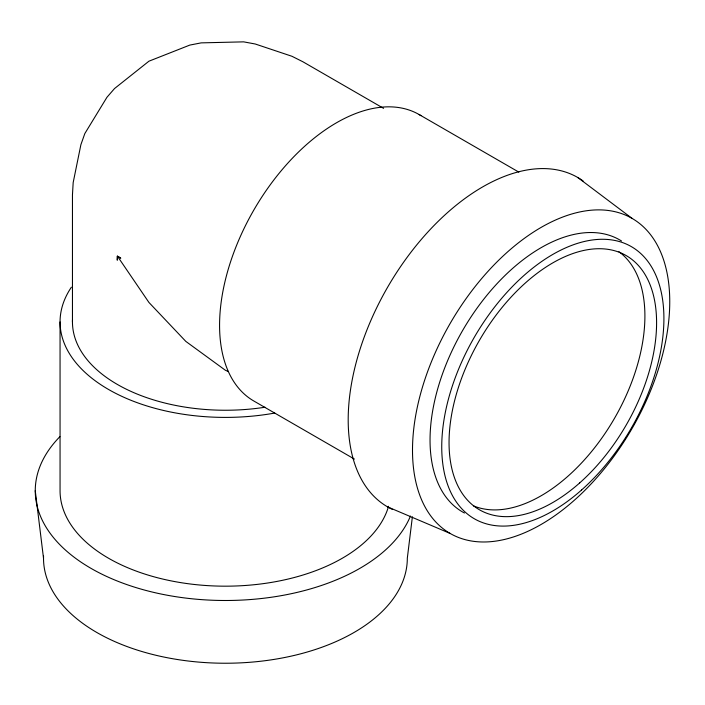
<?xml version="1.0" encoding="UTF-8"?>
<svg xmlns="http://www.w3.org/2000/svg" width="705" height="705" viewBox="0 0 705 705"><rect width="100%" height="100%" fill="white"/><g stroke="black" fill="none" stroke-linecap="round" stroke-linejoin="round"><path stroke-width="1.06" d="M117.286 256.391L117.259 260.198L117.488 256.276L120.802 258.153L117.259 256.109M412.381 516.836L407.314 558.21A181.899 105.019 0 0 1 223.6 663.229A181.899 105.019 0 0 1 43.551 556.113M228.385 371.544L225.415 370.284L185.829 341.405L148.94 302.463L117.488 256.276M387.583 506.869L450.178 533.465M419.184 114.589L518.836 172.117M383.573 108.35L302.938 61.793L291.923 56.268L255.263 44.01L243.666 41.859L201.181 42.873L189.812 45.085L148.94 61.194L114.545 88.539L106.957 97.272L84.829 133.562L80.89 144.684L73.179 182.56L72.456 194.862L72.456 321.929M354.421 459.087L253.818 401.004A165.367 95.475 -60 0 1 254.717 208.513A165.367 95.475 -60 0 1 420.955 115.646M577.748 177.493L632.077 218.4A181.899 105.019 -60 0 1 574.416 500.171A181.899 105.019 -60 0 1 416.884 409.226A181.899 105.019 -60 0 1 632.077 218.4M35.25 490.706L43.516 558.21M60.057 321.929L60.057 490.706A165.367 95.475 0 0 0 211.888 585.855A165.367 95.475 0 0 0 388.57 506.269M274.738 413.06A165.367 95.475 0 0 1 104.49 387.045A165.367 95.475 0 0 1 71.39 287.191M410.451 516.051A190.165 109.795 0 0 1 155.946 592.905A190.165 109.795 0 0 1 59.916 436.633M265.01 407.234A152.959 88.31 0 0 1 72.5 319.841M618.92 251.711A146.763 84.732 -60 0 1 614.963 417.51A146.763 84.732 -60 0 1 473.416 505.837M392.271 509.327A190.165 109.795 -60 0 1 388.041 286.486A190.165 109.795 -60 0 1 583.088 180.938M464.454 513.011A157.092 90.698 -60 0 1 462.577 330.583A157.092 90.698 -60 0 1 621.51 240.995M581.572 489.984A157.092 90.698 -60 0 0 631.372 246.635A157.092 90.698 -60 0 0 445.525 411.438A157.092 90.698 -60 0 0 581.572 489.984M579.677 482.925A146.763 84.732 -60 0 0 626.199 255.589A146.763 84.732 -60 0 0 452.584 409.543A146.763 84.732 -60 0 0 579.677 482.925"/></g></svg>
